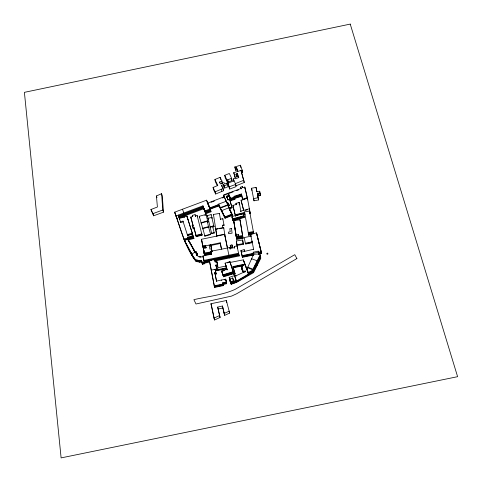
<?xml version="1.0" encoding="UTF-8"?>
<svg xmlns="http://www.w3.org/2000/svg" width="482" height="482" viewBox="0 0 482 482"><rect width="100%" height="100%" fill="white"/><g stroke="black" fill="none" stroke-linecap="round" stroke-linejoin="round"><path stroke-width="0.72" d="M260.328 255.424L253.014 269.938L247.983 267.787L247.844 267.1L253.628 254.243L258.635 254.014L260.208 254.731L260.798 258.183L253.526 272.643L236.668 282.35L231.384 284.127L229.54 279.024L232.655 277.975L234.18 283.061L231.077 284.103L230.016 281.024M260.684 257.496L253.399 271.969L248.561 274.62M253.526 272.643L252.887 269.257L260.208 254.731M260.449 256.117L253.14 270.619L248.29 273.276M260.563 256.81L253.273 271.294L248.423 273.945L247.127 269.161M247.531 271.185L246.989 268.48L247.983 267.787M196.867 255.466L196.053 253.424L196.783 252.948L196.072 251.634L191.679 254.056L192.167 255.701M196.174 253.839L196.903 253.363M196.288 254.249L197.018 253.773L196.072 251.634M197.252 254.598L196.529 255.068L196.409 254.659L197.138 254.189L196.427 252.875L197.252 254.598L196.783 252.948M229.39 278.174L231.101 282.94L236.397 281.157L248.453 274.083L243.32 259.858L230.131 262.449L229.944 261.63L225.112 263.148L225.968 266.287M248.531 274.487L236.487 281.554L231.197 283.338L229.486 278.578M248.616 274.885L236.578 281.952L231.95 283.512M248.694 275.288L248.158 272.595L253.014 269.938M234.258 275.849L235.565 275.216L235.927 275.825L245.38 271.45L245.242 270.998L243.35 271.342L242.181 269.745M241.946 268.661L241.717 265.937L243.759 264.967L243.555 264.377L232.981 266.57L233.252 267.787L242.398 265.895M241.801 266.341L243.332 265.618M227.944 199.873L226.594 196.228L228.769 195.204L230.836 199.578L234.692 198.596M234.782 199.036L230.926 200.018L228.86 195.644L226.691 196.668L228.143 200.12M226.781 197.108L228.95 196.09L228.492 193.866M217.689 307.1L220.105 317.451L214.55 319.988L214.008 318.108L219.581 315.559L217.689 307.1L222.425 306.016L224.684 315.355L229.673 313.071L229.191 311.167L224.184 313.457L222.425 306.016M209.688 208.393L218.798 204.995L224.907 217.382L232.059 214.538L229.149 208.158L231.8 206.977L229.625 199.078L228.052 199.681L226.594 196.228M231.89 207.411L229.239 208.592L232.149 214.972L225.004 217.816L218.894 205.428L209.797 208.833M218.599 204.115L220.425 208.055L228.028 205.212L227.046 202.536L226.426 201.187L218.599 204.115L218.991 205.868L225.094 218.244L232.24 215.406L229.336 209.031L231.981 207.85L231.8 206.977M156.439 195.957L161.59 193.692L162.289 195.891L163.482 212.164L153.662 215.797L150.938 209.513L157.403 207.007L156.439 195.957L156.975 197.608M226.552 194.252L223.497 195.59L224.214 197.132M224.311 197.572L223.407 195.144L227.685 193.276L228.769 195.204M219.864 183.142L219.623 182.021L221.949 181.051L220.123 177.34L214.9 179.503L215.406 181.756L217.346 185.733M221.268 183.787L222.431 183.305L221.949 181.051M219.623 182.021L220.593 183.997L223.985 182.594L224.69 184.022L226.986 183.07L228.119 186.667L224.757 188.064L223.636 184.498L221.6 185.341L223.136 188.48L223.612 190.715L215.671 194.017L213.574 189.697L213.068 187.462L217.822 185.486L214.9 179.503M224.287 185.823L227.661 184.419M222.756 187.299L224.106 186.739L223.636 184.498M215.671 194.017L215.165 191.794L223.136 188.48M240.843 188.546L240.596 187.203L242.374 186.486L242.934 187.721L244.832 187.04L247.405 198.108L250.224 213.472L249.839 211.285M243.874 180.226L235.349 183.636L235.776 185.883L244.272 182.485L240.976 170.411L244.272 182.485M224.726 175.309L229.33 173.478L231.613 178.298L232.059 180.557L227.456 182.383L226.998 180.129L224.726 175.309L225.19 177.575L228.317 184.208M226.998 180.129L231.613 178.298M225.094 218.244L224.811 216.948L231.975 214.104L228.251 205.772L229.149 208.158M228.143 203.073L228.329 203.952L227.42 204.296L227.233 203.416L228.143 203.073L229.36 205.386L228.341 206.212L224.263 196.758L207.561 203.169L209.58 207.959L218.695 204.555L224.811 216.948M211.02 202.32L214.37 201.036M222.365 197.969L224.359 197.204L224.263 196.758M233.686 181.184L233.252 178.924L235.114 178.226L235.379 178.828L238.831 177.527L237.355 173.502L236.27 173.845L236.933 176.773L235.035 177.376L233.722 172.677L242.139 170.056L240.44 165.242L234.836 166.947L235.632 170.285L236.975 169.881L236.554 167.591L235.204 168.001L235.632 170.285M233.252 178.924L235.686 184.395L236.114 186.642L229.745 189.04L228.173 185.474L227.715 183.226L234.095 180.822M229.745 189.04L229.293 186.805L235.686 184.395M177.069 218.756L174.701 212.158L206.591 200.187L210.273 208.905L210.971 211.809L205.796 213.761L202.958 205.832L176.195 215.888L177.069 218.756C181.804 233.469 186.456 248.845 195.969 261.268L199.494 262.16L201.976 262.166L201.518 260.533L199.03 260.527L195.493 259.635L192.439 255.4L184.323 240.102L188.088 239.307L195.439 252.466L188.215 239.729M178.557 215.803L203.145 206.561L205.248 211.592L210.447 209.634L207.17 201.554M178.774 216.526L203.332 207.29L205.428 212.315L210.622 210.363L210.399 209.821L210.971 211.809M202.958 205.832L203.699 208.748L179.202 217.954L178.34 215.08L179.629 219.19L179.412 218.467L186.902 216.093L192.589 234.035L187.552 235.379L182.943 221.111L180.515 221.883L180.732 222.594L183.154 221.828L182.943 221.111M205.067 210.863L210.273 208.905M209.899 209.266L218.991 205.868M220.322 207.615L227.932 204.772M150.938 209.513L152.927 213.647L162.783 210.001L161.59 193.692M228.86 195.644L228.179 193.204L241.247 188.438L240.596 187.203M233.083 191.896L228.269 193.65L230.661 198.692L234.517 197.704L234.156 196.758L241.482 194.427L242.759 200.12M236.517 190.643L238.578 189.89M233.897 274.391L233.619 273.186L234.77 272.794L235.041 274.005L233.897 274.391L233.186 271.661L223.046 274.782L223.54 276.788L233.65 273.68M233.71 273.589L234.861 273.198L232.981 266.57M234.951 273.601L233.806 273.993L233.463 272.872L223.347 275.987M233.631 280.663L230.51 281.717L231.077 284.103M230.601 282.115L233.722 281.066M229.673 279.373L229.197 277.373L234.493 275.596L236.222 280.361L230.914 282.145L231.101 282.94M230.697 282.512L233.812 281.464L232.752 278.379M231.011 282.542L236.307 280.759M230.794 282.91L233.909 281.862M233.999 282.265L230.884 283.308L229.733 279.825M230.98 283.705L234.089 282.663M241.422 201.97L241.09 200.205L247.405 198.108L242.675 199.675L241.398 193.981L234.071 196.313L234.33 197.644L241.645 195.318M242.597 199.235L247.326 197.662L247.718 199.879L245.067 188.39M236.692 176.117L237.777 175.773L237.355 173.502M241.729 195.764L234.421 198.084L234.867 199.476L231.017 200.464L228.95 196.09M234.505 198.53L241.813 196.204L241.398 193.981M192.517 233.8L187.552 235.379L187.347 234.674L192.312 233.095L192.589 234.035M235.035 177.376L234.607 175.105L236.505 174.502L236.27 173.845M241.566 194.873L234.246 197.198L234.607 198.15L230.751 199.138L228.366 194.095M182.72 216.629L184.178 216.165L184.389 216.888L184.022 215.924M227.281 262.907L230.041 262.039M223.54 276.788L221.642 270.95L227.016 269.275L227.112 269.679L226.281 266.618L226.763 268.649L215.544 270.92L215.123 269.305L211.2 270.119L211.628 271.734M222.413 271.149L224.425 270.516M223.244 275.584L233.372 272.469L233.619 273.186M233.553 273.276L223.443 276.385L221.847 271.758M241.386 172.695L242.542 172.339L242.139 170.056M182.395 215.629L182.931 217.352L182.395 215.629L183.817 215.195L184.178 216.165M233.372 207.609L232.933 205.41L236.632 204.35L236.716 204.79L236.078 203.772M193.27 226.329L192.565 226.516L192.204 225.239L192.908 225.052L193.029 225.474L190.8 217.063L192.71 216.526L192.408 215.358L195.096 214.659L195.65 216.388L195.535 215.954L197.144 215.55L197.487 216.846M230.848 247.706L230.697 247.013L232.438 246.531L231.95 244.868L230.209 245.35L230.848 247.706L232.589 247.224L232.438 246.531M207.477 216.063L207.374 215.629L211.128 214.598L212.032 218.262L211.821 217.4L208.11 218.34L210.248 227.631L210.038 226.781L212.604 226.166L213.779 225.889L213.984 226.745L212.815 227.022L212.604 226.166M199.596 217.581L199.259 216.285L205.953 214.454L207.989 222.13L207.35 222.304L207.133 221.449L207.778 221.274L201.229 223.064L202.94 229.052L202.717 228.203L208.471 226.63L208.688 227.48L207.326 221.395M204.723 215.255L206.061 214.888M207.543 222.25L207.989 222.13L207.67 220.84L201.121 222.636L201.458 223.919L199.259 216.285M204.928 236.168L210.694 234.589L210.586 234.168L204.814 235.746L204.928 236.168L202.85 228.625L208.579 227.052L210.694 234.589M245.224 210.369L247.338 209.797M243.802 215.779L232.583 218.822L232.945 220.551L244.127 217.515L243.241 213.592L231.926 216.52L232.288 218.256M243.886 216.213L232.673 219.256L231.926 216.52M243.964 216.647L232.764 219.69L232.107 217.388M232.854 220.117L244.049 217.081L243.326 214.032M207.67 220.84L207.218 220.967M187.444 237.168L188.583 240.982L187.444 237.168L193.107 235.656L193.903 238.463L188.269 239.97M187.649 237.873L193.306 236.361M187.853 238.572L193.505 237.06M188.064 239.271L193.704 237.765M258.394 252.273L261.196 251.658L261.473 253.321L258.683 253.936L258.201 251.158L253.213 252.225L253.719 254.996L242.464 257.304L240.934 250.513L244.157 249.652L244.663 251.616M192.445 226.088L193.149 225.901M196.09 235.831L201.85 234.336M201.958 234.758L196.204 236.252L193.86 227.383L193.011 227.576L193.366 228.854L194.216 228.661L196.325 236.674L202.072 235.18L197.144 215.55M214.388 258.225L215.086 260.961L239.126 255.972L238.548 253.213L203.874 260.407L204.742 263.702L202.458 264.287L202 262.66L204.29 262.069M202.115 263.07L204.404 262.479M202.229 263.473L204.519 262.889M202.344 263.883L204.627 263.293M228.179 193.204L230.571 198.253L234.433 197.265L234.867 199.476M236.252 204.657L235.993 203.332L239.277 202.53L239.699 204.73L239.211 204.838M235.337 215.207L244.338 212.996M244.416 213.436L235.427 215.641L235.252 214.767L244.254 212.562L244.657 214.737L243.277 215.074M243.115 214.207L244.501 213.869M243.199 214.641L244.579 214.303M222.401 225.275L223.961 224.895L224.058 225.323L222.503 225.703L222.401 225.275L222.817 228.016L219.298 228.667M212.707 226.594L210.14 227.209L211.712 233.607L214.231 233.035L212.707 226.594L213.881 226.317M253.61 249.278L241.307 252.134L241.651 253.791M218.219 309.01L222.937 307.932M250.803 235.945L250.495 234.252L256.532 232.878L261.401 252.905L258.611 253.52M193.131 228.004L193.981 227.811M193.246 228.426L194.101 228.239M239.361 202.97L238.873 203.079L238.789 202.633M239.126 204.398L239.614 204.29M260.864 250.447L256.605 233.306M258.466 252.689L261.262 252.074M258.539 253.104L261.334 252.49M187.757 238.186L183.985 238.982L184.829 241.777M184.196 239.681L187.968 238.885M184.407 240.379L185.66 240.114M186.92 239.849L188.173 239.584M214.833 272.625L215.731 272.438L216.147 274.047L215.255 274.234L214.833 272.625L216.466 281.084L225.666 279.174L226.058 280.771M215.834 272.842L214.936 273.029L216.641 281.572M215.044 273.433L215.936 273.246M215.153 273.83L216.044 273.643M205.35 245.332L206.007 247.941L205.91 247.417L203.211 247.977L202.645 245.892L205.35 245.332L205.537 246.031L202.838 246.591L201.404 239.295L224.66 234.463L225.142 236.578M205.868 247.929L205.453 245.862L220.214 242.795L221.515 249.2L229.793 247.507L230.155 249.236M220.382 243.494L210.863 245.471L212.068 251.676M238.692 253.906L204.067 261.087L202.994 255.96L211.49 254.201L210.911 251.23L221.467 249.236L220.214 242.795M229.793 247.507L230.004 248.537L234.535 247.597L234.294 246.447L237.024 245.88L237.608 248.67M204.254 261.768L211.411 260.286M212.743 260.009L238.837 254.598M209.453 260.834L211.447 260.425M204.44 262.449L209.598 261.383M214.912 260.28L238.982 255.285M204.627 263.13L209.778 262.057L209.055 259.334M217.177 262.931L216.761 261.298L215.117 261.642L215.225 262.051L214.665 259.322L209.345 260.425L214.309 286.236L222.907 284.458M215.924 265.034L217.43 264.726L217.84 266.353L216.346 266.66L215.924 265.034L216.798 269.39L215.225 269.715L216.147 274.047M216.032 265.443L217.533 265.13L216.761 261.298M217.635 265.54L216.135 265.853L217.111 270.601L216.695 268.98L215.123 269.305L215.731 272.438M216.237 266.257L217.737 265.944M216.551 267.986L225.962 266.028M216.653 268.39L218.099 268.088M203.024 247.284L205.724 246.724L205.91 247.417M245.338 243.259L252.152 241.862L250.495 234.252M245.422 243.681L252.231 242.277M215.333 270.119L226.57 267.835L227.13 269.974M215.436 270.523L226.667 268.239M233.071 266.98L243.633 264.787L243.844 265.371L243.759 264.967M224.401 279.855L225.769 279.578M222.576 282.892L226.251 282.127L226.642 283.717L222.979 284.476L222.576 282.892L223.106 285.248L214.526 287.025M222.678 283.289L226.353 282.524L225.666 279.174M222.774 283.687L226.45 282.922M222.877 284.079L226.546 283.32M214.418 286.633L223.003 284.856M223.208 285.645L222.805 284.061L214.201 285.844L214.629 287.417L223.208 285.645L222.979 284.476M214.008 318.108L210.947 303.732L226.341 300.545L229.673 313.071M253.418 253.333L242.127 255.653L242.464 257.304M242.211 256.069L253.49 253.749M242.295 256.484L253.568 254.165M253.64 254.58L242.38 256.894L240.934 250.513M251.568 188.251L256.056 187.39L256.936 191.722L257.575 191.601L257.647 191.938L259.665 191.215L260.431 195.505L259.051 195.77L258.979 195.409L257.762 196.017L258.557 199.94L254.008 200.807L251.568 188.251L251.941 190.492M258.346 195.903L257.924 193.312L260.087 193.27M257.762 196.017L257.406 193.788L257.997 193.674L257.924 193.312M257.406 193.788L258.207 197.716L253.64 198.59L254.008 200.807M203.832 250.429L204.302 254.363L211.453 253.303L211.628 253.99L204.488 255.05L203.38 248.387L205.796 247.929M245.013 214.858L244.476 211.947L249.531 211.008L253.731 233.692L248.634 234.62M222.907 219.159L222.811 218.732L220.413 219.171L220.509 219.599L219.4 213.43L213.466 214.454L216.876 236.409L215.707 229.028L223.672 227.564L223.829 228.275M215.779 229.312L217.888 228.926M216.707 235.71L224.696 234.234L224.859 234.939L223.672 227.564M248.375 233.204L253.484 232.27M248.507 233.915L253.604 232.981M253.731 233.692L253.357 231.559L248.242 232.493L248.766 235.33L250.947 234.933M245.41 271.806L243.518 272.149L242.356 270.553L242.066 268.848M235.981 235.246L235.891 234.818L238.337 234.409L238.632 236.174L238.548 235.746L236.102 236.156L236.776 239.397L243.067 238.349L242.518 235.523L236.192 236.578L233.716 220.726L239.988 219.678L240.548 222.557M236.337 237.289L242.657 236.234M236.481 237.994L242.795 236.939M242.934 237.644L236.632 238.698L233.86 221.449M236.367 241.012L242.621 239.97L242.759 240.675L243.35 244.35L237.09 245.392L236.367 241.012L237.09 245.392M236.939 244.699L243.211 243.651L243.35 244.35M203.928 252.99L211.092 251.923L211.616 254.394M201.747 261.352L199.265 261.34L195.734 260.455L194.234 258.75L189.318 250.254M201.862 261.762L199.379 261.75L195.855 260.864L194.354 259.159L189.444 250.664L184.576 240.94M196.053 253.424L196.921 255.249L198.361 256.46L203.296 257.063L204.133 261.509M199.072 256.972L200.271 257.171M247.844 267.1L252.887 269.257M242.265 270.149L243.434 271.746L245.326 271.402L245.242 270.998M242.151 269.251L241.856 268.257L242.44 270.956L243.603 272.553L243.35 271.342M235.993 203.332L236.632 204.35M235.656 275.614L236.017 276.228M188.335 240.144L195.198 252.243M189.185 241.837L191.348 245.651M192.071 246.929L192.788 248.2M193.511 249.471L194.951 252.014M192.547 247.977L193.27 249.248M193.993 250.52L194.71 251.791M229.456 205.826L228.233 203.512L227.329 203.856L228.161 205.953M228.329 203.952L229.239 205.687M240.675 187.649L241.325 188.89M184.449 240.524L194.113 258.34L195.614 260.045L199.144 260.937L201.633 260.943L202.458 264.287M221.822 182.069L222.431 183.305M224.106 186.739L224.757 188.064M222.997 189.462L223.612 190.715M213.068 187.462L215.165 191.794M231.487 179.358L232.059 180.557M223.407 195.144L226.612 202.072L226.426 201.187M227.715 183.226L229.293 186.805M206.953 201.657L209.26 207.127M209.55 207.814L210.116 209.152M210.574 210.55L210.797 211.086L205.615 213.038L203.512 208.019L178.985 217.243L179.412 218.605M203.699 208.748L205.796 213.761M182.503 209.23L184.847 215.834M174.701 212.158L184.618 241.078M174.924 212.881L176.635 217.328M175.358 214.321L176.852 218.045M227.697 204.995L228.251 206.386M243.404 260.274L247.103 269.703M247.453 270.782L243.32 259.858M234.071 196.313L234.433 197.265M237.777 175.773L238.512 177.786M221.642 270.95L223.148 275.186L233.282 272.065L229.944 261.63M233.722 172.677L234.607 175.105M234.583 275.999L236.397 281.157M229.197 277.373L230.667 281.464M229.293 277.777L230.517 281.181M241.819 170.285L242.542 172.339M236.554 167.591L237.867 171.357M236.975 169.881L237.632 171.761M234.836 166.947L235.204 168.001M192.204 225.239L193.366 228.854M152.927 213.647L153.662 215.797M225.112 263.148L226.474 267.432M225.401 264.377L226.57 267.835M230.131 262.449L233.372 272.469M179.412 218.467L180.732 222.594M162.783 210.001L163.482 212.164M187.124 216.846L193.903 238.463M189.071 249.423L189.565 251.08M192.439 255.4L192.927 257.039M190.818 252.526L191.306 254.171M232.589 247.224L231.95 244.868M193.993 257.93L194.475 259.569M230.209 245.35L230.697 247.013M195.493 259.635L195.969 261.268M183.817 215.195L184.443 217.364M197.349 260.178L197.819 261.81M235.041 274.005L233.161 267.383L243.717 265.196L243.555 264.377M210.947 303.732L211.315 305.01M196.921 255.249L197.036 255.665M232.197 217.822L232.945 220.551M186.902 216.093L187.944 219.714M199.03 260.527L199.494 262.16M246.989 268.48L248.158 272.595M200.753 256.858L200.867 257.274M193.86 227.383L194.216 228.661M196.325 236.674L195.975 235.409L201.735 233.915L202.072 235.18M190.8 217.063L191.161 218.358M229.715 199.518L231.981 207.85M219.581 315.559L220.105 317.451M202.994 255.96L203.374 257.334M192.408 215.358L192.764 216.653M203.38 248.387L203.567 249.08M207.374 215.629L208.326 219.202L208.11 218.34M195.096 214.659L195.451 215.954M201.404 239.295L201.97 241.392M223.997 312.679L224.684 315.355M191.041 217.924L193.077 225.606M210.911 251.23L211.273 252.616L204.115 253.677L203.561 248.995M241.09 200.205L243.717 210.483M241.337 201.53L243.693 210.658M244.127 217.515L243.241 213.592M211.044 246.163L210.688 244.772L212.032 251.725M216.34 267.173L216.755 268.793M211.64 249.465L211.459 248.772L209.911 249.14L209.194 245.085M226.341 300.545L226.835 302.479M221.563 280.024L221.666 280.422M205.953 214.454L206.278 215.749M211.712 233.607L211.604 233.186L214.129 232.613L214.231 233.035M232.933 205.41L235.511 216.075M233.288 207.17L235.511 216.219M250.574 234.674L251.002 236.65M206.591 200.187L206.772 200.922M210.044 208.369L210.218 209.098M209.194 206.35L209.724 208.537M211.128 214.598L211.23 215.032M225.504 268.052L225.697 268.86M215.707 229.028L215.882 229.739M225.672 264.805L226.058 266.432M213.466 214.454L213.568 214.888M231.288 283.735L231.384 284.127M229.54 279.024L230.113 281.422M261.039 251.483L261.473 253.321M232.655 277.975L232.842 278.777M216.406 205.404L216.707 206.718M211.821 217.4L213.984 226.745M217.677 204.934L217.972 206.248M227.383 248.007L227.54 248.706M219.4 213.43L219.503 213.863M229.468 257.978L224.66 234.463M234.493 275.596L234.674 276.397M201.518 260.533L202 262.66M235.565 275.216L235.746 276.017M236.222 280.361L236.668 282.35M221.979 211.923L221.69 210.622L229.058 207.718L229.336 209.031M221.328 189.233L221.81 191.462M220.123 177.34L220.605 179.599M221.6 185.341L221.841 186.462M234.294 246.447L234.686 248.296M211.502 305.648L214.55 319.988M227.046 202.536L227.143 202.976M242.741 270.251L242.994 271.462M241.717 265.937L242.115 269.474M227.685 193.276L227.865 194.162M231.975 214.104L232.24 215.406M237.024 245.88L239.126 255.972M260.009 193.457L260.431 195.505M226.986 183.07L227.335 184.757M229.625 199.078L229.806 199.958M233.716 220.726L236.776 239.397M256.852 191.794L256.056 187.39M238.337 234.409L238.421 234.836M230.571 198.253L231.017 200.464M227.859 179.786L228.311 182.045M224.986 235.879L227.426 247.959M253.213 252.225L253.737 254.966L253.628 254.243M244.157 249.652L244.488 251.315M225.865 279.976L226.642 283.717M231.197 178.46L231.643 180.72M253.683 249.7L252.002 241.018L252.309 242.699L245.501 244.103L244.229 237.542L250.929 236.228L250.773 235.379M216.966 262.118L217.84 266.353M215.086 260.961L215.309 262.118M211.453 253.303L211.682 254.484M240.867 211.55L240.783 211.116L249.375 208.778L249.76 210.971M209.562 261.244L214.629 287.417M205.724 246.724L205.82 247.248M251.755 259.394L251.622 258.701L257.141 260.822L257.261 261.509M201.783 240.693L203.211 247.977M244.476 211.947L248.766 235.33M236.505 174.502L236.933 176.773M222.811 218.732L224.058 225.323M253.562 253.978L253.436 253.279L258.358 252.231L258.635 254.014M255.117 265.769L255.617 268.486M242.374 186.486L242.536 187.384M257.117 264.576L257.243 265.257M240.44 165.242L240.849 167.537M249.531 211.008L250.044 213.924M244.832 187.04L245.23 189.281M239.277 202.53L240.904 211.706M256.532 232.878L260.895 250.869L260.617 249.2M240.126 220.401L243.067 238.349M239.988 219.678L242.518 235.523M242.621 239.97L243.211 243.651M258.207 197.716L258.557 199.94M258.629 193.18L259.051 195.77M258.201 251.158L258.659 254.116M259.665 191.215L259.925 192.896M242.44 270.956L241.886 266.751M203.934 250.375L204.097 251.773M204.254 253.086L204.488 255.05M267.365 253.146L266.667 253.701L267.329 254.369L268.028 253.809L267.365 253.146M296.906 258.569L236.71 293.731L231.607 296.075L195.981 304.003L193.897 299.665C207.622 296.412 222.112 295.243 235.065 289.405L294.773 254.689L296.906 258.569M207.881 221.702L207.242 221.871L207.881 221.702M350.233 24.1L24.401 92.345L61.112 457.9L457.599 376.683L350.233 24.1M231.499 228.366L229.818 228.703L230.215 231.854L228.366 232.125L228.607 233.704L232.071 233.174L231.499 228.366"/></g></svg>
